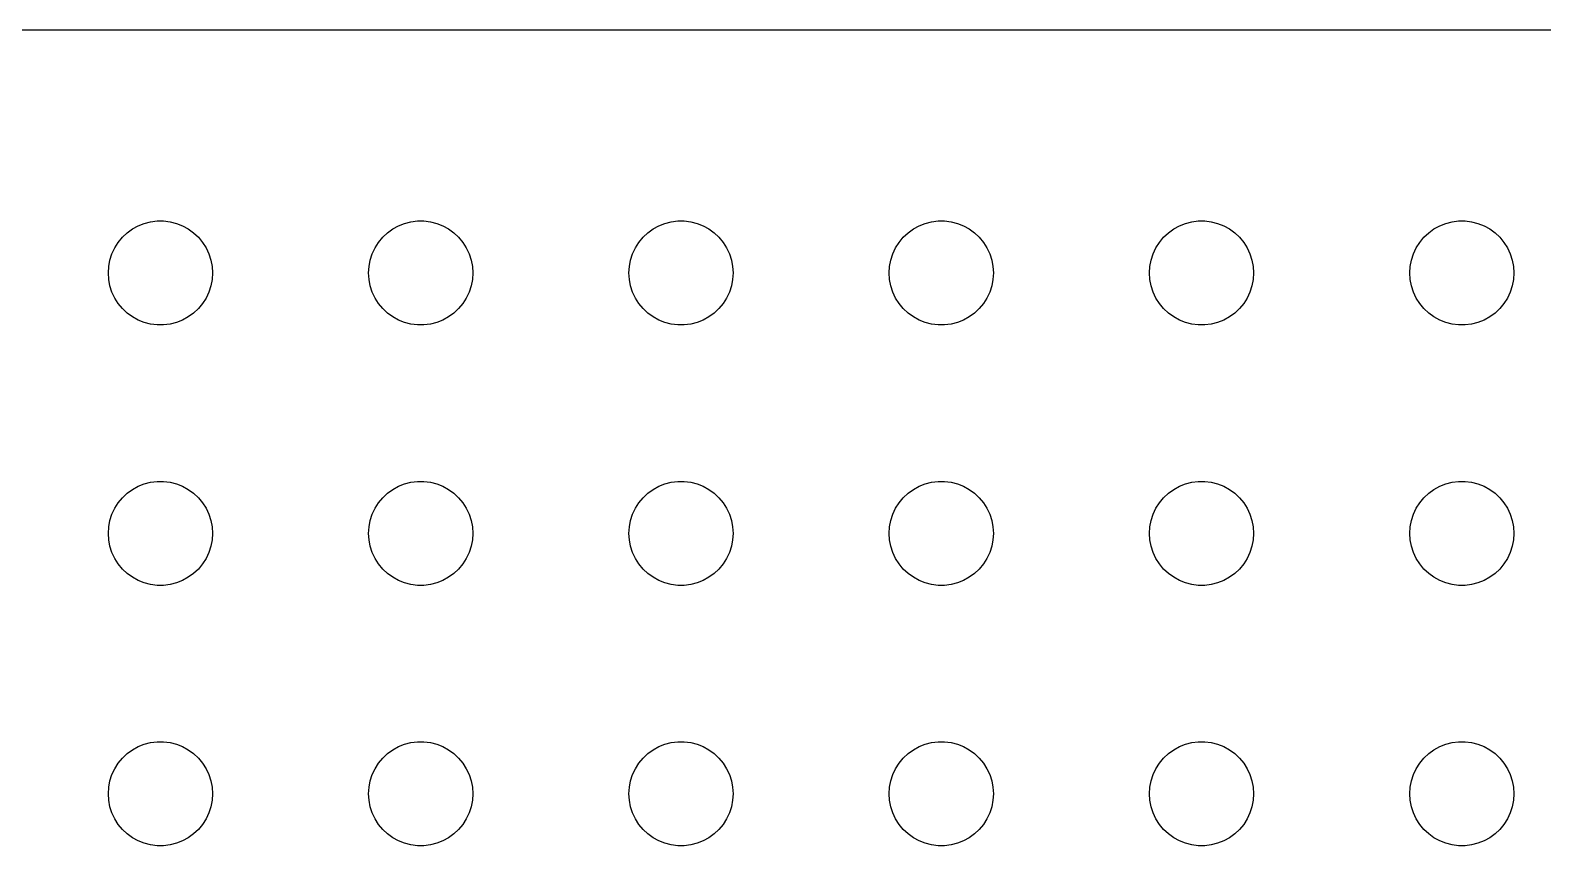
# Model space of a CAD drawing. Header units: metres. Extents: x -164 to 164, y -22 to 22.
# Drawn here: x -3.75 to 39.83, y -1.5 to 21.99 of the extents above; entities that cross this region are included whole.
import ezdxf

# ---------------------------------------------------------------- set-up
doc = ezdxf.new("R2010")
doc.units = ezdxf.units.M

msp = doc.modelspace()

# ---------------------------------------------------------------- linework, layer by layer
for p, q in [((159.814, 21.9901), (-159.814, 21.9901)), ((-1.09344, 16.0268), (-0.956131, 16.1558)), ((-0.956131, 16.1558), (-0.803726, 16.2665)), ((-0.803726, 16.2665), (-0.638657, 16.3572)), ((-0.638657, 16.3572), (-0.463516, 16.4266)), ((-0.463516, 16.4266), (-0.281067, 16.4734)), ((-0.281067, 16.4734), (-0.094177, 16.497)), ((-0.094177, 16.497), (0.094177, 16.497)), ((0.094177, 16.497), (0.281067, 16.4734)), ((0.281067, 16.4734), (0.463516, 16.4266)), ((0.463516, 16.4266), (0.638657, 16.3572)), ((0.638657, 16.3572), (0.803726, 16.2665)), ((0.803726, 16.2665), (0.956131, 16.1558)), ((0.956131, 16.1558), (1.09344, 16.0268)), ((6.40654, 16.0268), (6.54385, 16.1558)), ((6.54385, 16.1558), (6.69626, 16.2665)), ((6.69626, 16.2665), (6.86133, 16.3572)), ((6.86133, 16.3572), (7.03647, 16.4266)), ((7.03647, 16.4266), (7.21892, 16.4734)), ((7.21892, 16.4734), (7.40581, 16.497)), ((7.40581, 16.497), (7.59418, 16.497)), ((7.59418, 16.497), (7.78107, 16.4734)), ((7.78107, 16.4734), (7.96352, 16.4266)), ((7.96352, 16.4266), (8.13866, 16.3572)), ((8.13866, 16.3572), (8.30373, 16.2665)), ((8.30373, 16.2665), (8.45613, 16.1558)), ((8.45613, 16.1558), (8.59344, 16.0268)), ((13.9065, 16.0268), (14.0439, 16.1558)), ((14.0439, 16.1558), (14.1963, 16.2665)), ((14.1963, 16.2665), (14.3613, 16.3572)), ((14.3613, 16.3572), (14.5365, 16.4266)), ((14.5365, 16.4266), (14.7189, 16.4734)), ((14.7189, 16.4734), (14.9058, 16.497)), ((14.9058, 16.497), (15.0942, 16.497)), ((15.0942, 16.497), (15.2811, 16.4734)), ((15.2811, 16.4734), (15.4635, 16.4266)), ((15.4635, 16.4266), (15.6387, 16.3572)), ((15.6387, 16.3572), (15.8037, 16.2665)), ((15.8037, 16.2665), (15.9561, 16.1558)), ((15.9561, 16.1558), (16.0934, 16.0268)), ((21.4065, 16.0268), (21.5439, 16.1558)), ((21.5439, 16.1558), (21.6963, 16.2665)), ((21.6963, 16.2665), (21.8613, 16.3572)), ((21.8613, 16.3572), (22.0365, 16.4266)), ((22.0365, 16.4266), (22.2189, 16.4734)), ((22.2189, 16.4734), (22.4058, 16.497)), ((22.4058, 16.497), (22.5942, 16.497)), ((22.5942, 16.497), (22.7811, 16.4734)), ((22.7811, 16.4734), (22.9635, 16.4266)), ((22.9635, 16.4266), (23.1387, 16.3572)), ((23.1387, 16.3572), (23.3037, 16.2665)), ((23.3037, 16.2665), (23.4561, 16.1558)), ((23.4561, 16.1558), (23.5934, 16.0268)), ((28.9065, 16.0268), (29.0439, 16.1558)), ((29.0439, 16.1558), (29.1963, 16.2665)), ((29.1963, 16.2665), (29.3613, 16.3572)), ((29.3613, 16.3572), (29.5365, 16.4266)), ((29.5365, 16.4266), (29.7189, 16.4734)), ((29.7189, 16.4734), (29.9058, 16.497)), ((29.9058, 16.497), (30.0942, 16.497)), ((30.0942, 16.497), (30.2811, 16.4734)), ((30.2811, 16.4734), (30.4635, 16.4266)), ((30.4635, 16.4266), (30.6387, 16.3572)), ((30.6387, 16.3572), (30.8037, 16.2665)), ((30.8037, 16.2665), (30.9561, 16.1558)), ((30.9561, 16.1558), (31.0934, 16.0268)), ((36.4065, 16.0268), (36.5439, 16.1558)), ((36.5439, 16.1558), (36.6963, 16.2665)), ((36.6963, 16.2665), (36.8613, 16.3572)), ((36.8613, 16.3572), (37.0365, 16.4266)), ((37.0365, 16.4266), (37.2189, 16.4734)), ((37.2189, 16.4734), (37.4058, 16.497)), ((37.4058, 16.497), (37.5942, 16.497)), ((37.5942, 16.497), (37.7811, 16.4734)), ((37.7811, 16.4734), (37.9635, 16.4266)), ((37.9635, 16.4266), (38.1387, 16.3572)), ((38.1387, 16.3572), (38.3037, 16.2665)), ((38.3037, 16.2665), (38.4561, 16.1558)), ((38.4561, 16.1558), (38.5934, 16.0268)), ((-1.39465, 15.5522), (-1.31445, 15.7226)), ((-1.31445, 15.7226), (-1.21352, 15.8817)), ((-1.21352, 15.8817), (-1.09344, 16.0268)), ((1.09344, 16.0268), (1.21352, 15.8817)), ((1.21352, 15.8817), (1.31445, 15.7226)), ((1.31445, 15.7226), (1.39465, 15.5522)), ((6.10533, 15.5522), (6.18553, 15.7226)), ((6.18553, 15.7226), (6.28647, 15.8817)), ((6.28647, 15.8817), (6.40654, 16.0268)), ((8.59344, 16.0268), (8.71352, 15.8817)), ((8.71352, 15.8817), (8.81445, 15.7226)), ((8.81445, 15.7226), (8.89465, 15.5522)), ((13.6053, 15.5522), (13.6855, 15.7226)), ((13.6855, 15.7226), (13.7865, 15.8817)), ((13.7865, 15.8817), (13.9065, 16.0268)), ((16.0934, 16.0268), (16.2135, 15.8817)), ((16.2135, 15.8817), (16.3145, 15.7226)), ((16.3145, 15.7226), (16.3947, 15.5522)), ((21.1053, 15.5522), (21.1855, 15.7226)), ((21.1855, 15.7226), (21.2865, 15.8817)), ((21.2865, 15.8817), (21.4065, 16.0268)), ((23.5934, 16.0268), (23.7135, 15.8817)), ((23.7135, 15.8817), (23.8145, 15.7226)), ((23.8145, 15.7226), (23.8947, 15.5522)), ((28.6053, 15.5522), (28.6855, 15.7226)), ((28.6855, 15.7226), (28.7865, 15.8817)), ((28.7865, 15.8817), (28.9065, 16.0268)), ((31.0934, 16.0268), (31.2135, 15.8817)), ((31.2135, 15.8817), (31.3145, 15.7226)), ((31.3145, 15.7226), (31.3947, 15.5522)), ((36.1053, 15.5522), (36.1855, 15.7226)), ((36.1855, 15.7226), (36.2865, 15.8817)), ((36.2865, 15.8817), (36.4065, 16.0268)), ((38.5934, 16.0268), (38.7135, 15.8817)), ((38.7135, 15.8817), (38.8145, 15.7226)), ((38.8145, 15.7226), (38.8947, 15.5522)), ((-1.48816, 15.188), (-1.45287, 15.373)), ((-1.45287, 15.373), (-1.39465, 15.5522)), ((1.39465, 15.5522), (1.45287, 15.373)), ((1.45287, 15.373), (1.48816, 15.188)), ((6.01183, 15.188), (6.04712, 15.373)), ((6.04712, 15.373), (6.10533, 15.5522)), ((8.89465, 15.5522), (8.95287, 15.373)), ((8.95287, 15.373), (8.98816, 15.188)), ((13.5118, 15.188), (13.5471, 15.373)), ((13.5471, 15.373), (13.6053, 15.5522)), ((16.3947, 15.5522), (16.4529, 15.373)), ((16.4529, 15.373), (16.4882, 15.188)), ((21.0118, 15.188), (21.0471, 15.373)), ((21.0471, 15.373), (21.1053, 15.5522)), ((23.8947, 15.5522), (23.9529, 15.373)), ((23.9529, 15.373), (23.9882, 15.188)), ((28.5118, 15.188), (28.5471, 15.373)), ((28.5471, 15.373), (28.6053, 15.5522)), ((31.3947, 15.5522), (31.4529, 15.373)), ((31.4529, 15.373), (31.4882, 15.188)), ((36.0118, 15.188), (36.0471, 15.373)), ((36.0471, 15.373), (36.1053, 15.5522)), ((38.8947, 15.5522), (38.9529, 15.373)), ((38.9529, 15.373), (38.9882, 15.188)), ((-1.5, 15), (-1.48816, 15.188)), ((-1.48816, 14.812), (-1.5, 15)), ((1.48816, 15.188), (1.5, 15)), ((1.5, 15), (1.48816, 14.812)), ((6, 15), (6.01183, 15.188)), ((6.01183, 14.812), (6, 15)), ((8.98816, 15.188), (9, 15)), ((9, 15), (8.98816, 14.812)), ((13.5, 15), (13.5118, 15.188)), ((13.5118, 14.812), (13.5, 15)), ((16.4882, 15.188), (16.5, 15)), ((16.5, 15), (16.4882, 14.812)), ((21, 15), (21.0118, 15.188)), ((21.0118, 14.812), (21, 15)), ((23.9882, 15.188), (24, 15)), ((24, 15), (23.9882, 14.812)), ((28.5, 15), (28.5118, 15.188)), ((28.5118, 14.812), (28.5, 15)), ((31.4882, 15.188), (31.5, 15)), ((31.5, 15), (31.4882, 14.812)), ((36, 15), (36.0118, 15.188)), ((36.0118, 14.812), (36, 15)), ((38.9882, 15.188), (39, 15)), ((39, 15), (38.9882, 14.812)), ((-1.45287, 14.627), (-1.48816, 14.812)), ((-1.39465, 14.4478), (-1.45287, 14.627)), ((-1.31445, 14.2774), (-1.39465, 14.4478)), ((1.39465, 14.4478), (1.31445, 14.2774)), ((1.45287, 14.627), (1.39465, 14.4478)), ((1.48816, 14.812), (1.45287, 14.627)), ((6.04712, 14.627), (6.01183, 14.812)), ((6.10533, 14.4478), (6.04712, 14.627)), ((6.18553, 14.2774), (6.10533, 14.4478)), ((8.89465, 14.4478), (8.81445, 14.2774)), ((8.95287, 14.627), (8.89465, 14.4478)), ((8.98816, 14.812), (8.95287, 14.627)), ((13.5471, 14.627), (13.5118, 14.812)), ((13.6053, 14.4478), (13.5471, 14.627)), ((13.6855, 14.2774), (13.6053, 14.4478)), ((16.3947, 14.4478), (16.3145, 14.2774)), ((16.4529, 14.627), (16.3947, 14.4478)), ((16.4882, 14.812), (16.4529, 14.627)), ((21.0471, 14.627), (21.0118, 14.812)), ((21.1053, 14.4478), (21.0471, 14.627)), ((21.1855, 14.2774), (21.1053, 14.4478)), ((23.8947, 14.4478), (23.8145, 14.2774)), ((23.9529, 14.627), (23.8947, 14.4478)), ((23.9882, 14.812), (23.9529, 14.627)), ((28.5471, 14.627), (28.5118, 14.812)), ((28.6053, 14.4478), (28.5471, 14.627)), ((28.6855, 14.2774), (28.6053, 14.4478)), ((31.3947, 14.4478), (31.3145, 14.2774)), ((31.4529, 14.627), (31.3947, 14.4478)), ((31.4882, 14.812), (31.4529, 14.627)), ((36.0471, 14.627), (36.0118, 14.812)), ((36.1053, 14.4478), (36.0471, 14.627)), ((36.1855, 14.2774), (36.1053, 14.4478)), ((38.8947, 14.4478), (38.8145, 14.2774)), ((38.9529, 14.627), (38.8947, 14.4478)), ((38.9882, 14.812), (38.9529, 14.627)), ((-1.21352, 14.1183), (-1.31445, 14.2774)), ((-1.09344, 13.9732), (-1.21352, 14.1183)), ((-0.956131, 13.8442), (-1.09344, 13.9732)), ((1.09344, 13.9732), (0.956131, 13.8442)), ((1.21352, 14.1183), (1.09344, 13.9732)), ((1.31445, 14.2774), (1.21352, 14.1183)), ((6.28647, 14.1183), (6.18553, 14.2774)), ((6.40654, 13.9732), (6.28647, 14.1183)), ((6.54385, 13.8442), (6.40654, 13.9732)), ((8.59344, 13.9732), (8.45613, 13.8442)), ((8.71352, 14.1183), (8.59344, 13.9732)), ((8.81445, 14.2774), (8.71352, 14.1183)), ((13.7865, 14.1183), (13.6855, 14.2774)), ((13.9065, 13.9732), (13.7865, 14.1183)), ((14.0439, 13.8442), (13.9065, 13.9732)), ((16.0934, 13.9732), (15.9561, 13.8442)), ((16.2135, 14.1183), (16.0934, 13.9732)), ((16.3145, 14.2774), (16.2135, 14.1183)), ((21.2865, 14.1183), (21.1855, 14.2774)), ((21.4065, 13.9732), (21.2865, 14.1183)), ((21.5439, 13.8442), (21.4065, 13.9732)), ((23.5934, 13.9732), (23.4561, 13.8442)), ((23.7135, 14.1183), (23.5934, 13.9732)), ((23.8145, 14.2774), (23.7135, 14.1183)), ((28.7865, 14.1183), (28.6855, 14.2774)), ((28.9065, 13.9732), (28.7865, 14.1183)), ((29.0439, 13.8442), (28.9065, 13.9732)), ((31.0934, 13.9732), (30.9561, 13.8442)), ((31.2135, 14.1183), (31.0934, 13.9732)), ((31.3145, 14.2774), (31.2135, 14.1183)), ((36.2865, 14.1183), (36.1855, 14.2774)), ((36.4065, 13.9732), (36.2865, 14.1183)), ((36.5439, 13.8442), (36.4065, 13.9732)), ((38.5934, 13.9732), (38.4561, 13.8442)), ((38.7135, 14.1183), (38.5934, 13.9732)), ((38.8145, 14.2774), (38.7135, 14.1183)), ((-0.803726, 13.7335), (-0.956131, 13.8442)), ((-0.638657, 13.6427), (-0.803726, 13.7335)), ((-0.463516, 13.5734), (-0.638657, 13.6427)), ((-0.281067, 13.5266), (-0.463516, 13.5734)), ((-0.094177, 13.5029), (-0.281067, 13.5266)), ((0.281067, 13.5266), (0.094177, 13.5029)), ((0.463516, 13.5734), (0.281067, 13.5266)), ((0.638657, 13.6427), (0.463516, 13.5734)), ((0.803726, 13.7335), (0.638657, 13.6427)), ((0.956131, 13.8442), (0.803726, 13.7335)), ((6.69626, 13.7335), (6.54385, 13.8442)), ((6.86133, 13.6427), (6.69626, 13.7335)), ((7.03647, 13.5734), (6.86133, 13.6427)), ((7.21892, 13.5266), (7.03647, 13.5734)), ((7.40581, 13.5029), (7.21892, 13.5266)), ((7.78107, 13.5266), (7.59418, 13.5029)), ((7.96352, 13.5734), (7.78107, 13.5266)), ((8.13866, 13.6427), (7.96352, 13.5734)), ((8.30373, 13.7335), (8.13866, 13.6427)), ((8.45613, 13.8442), (8.30373, 13.7335)), ((14.1963, 13.7335), (14.0439, 13.8442)), ((14.3613, 13.6427), (14.1963, 13.7335)), ((14.5365, 13.5734), (14.3613, 13.6427)), ((14.7189, 13.5266), (14.5365, 13.5734)), ((14.9058, 13.5029), (14.7189, 13.5266)), ((15.2811, 13.5266), (15.0942, 13.5029)), ((15.4635, 13.5734), (15.2811, 13.5266)), ((15.6387, 13.6427), (15.4635, 13.5734)), ((15.8037, 13.7335), (15.6387, 13.6427)), ((15.9561, 13.8442), (15.8037, 13.7335)), ((21.6963, 13.7335), (21.5439, 13.8442)), ((21.8613, 13.6427), (21.6963, 13.7335)), ((22.0365, 13.5734), (21.8613, 13.6427)), ((22.2189, 13.5266), (22.0365, 13.5734)), ((22.4058, 13.5029), (22.2189, 13.5266)), ((22.7811, 13.5266), (22.5942, 13.5029)), ((22.9635, 13.5734), (22.7811, 13.5266)), ((23.1387, 13.6427), (22.9635, 13.5734)), ((23.3037, 13.7335), (23.1387, 13.6427)), ((23.4561, 13.8442), (23.3037, 13.7335)), ((29.1963, 13.7335), (29.0439, 13.8442)), ((29.3613, 13.6427), (29.1963, 13.7335)), ((29.5365, 13.5734), (29.3613, 13.6427)), ((29.7189, 13.5266), (29.5365, 13.5734)), ((29.9058, 13.5029), (29.7189, 13.5266)), ((30.2811, 13.5266), (30.0942, 13.5029)), ((30.4635, 13.5734), (30.2811, 13.5266)), ((30.6387, 13.6427), (30.4635, 13.5734)), ((30.8037, 13.7335), (30.6387, 13.6427)), ((30.9561, 13.8442), (30.8037, 13.7335)), ((36.6963, 13.7335), (36.5439, 13.8442)), ((36.8613, 13.6427), (36.6963, 13.7335)), ((37.0365, 13.5734), (36.8613, 13.6427)), ((37.2189, 13.5266), (37.0365, 13.5734)), ((37.4058, 13.5029), (37.2189, 13.5266)), ((37.7811, 13.5266), (37.5942, 13.5029)), ((37.9635, 13.5734), (37.7811, 13.5266)), ((38.1387, 13.6427), (37.9635, 13.5734)), ((38.3037, 13.7335), (38.1387, 13.6427)), ((38.4561, 13.8442), (38.3037, 13.7335)), ((0.094177, 13.5029), (-0.094177, 13.5029)), ((7.59418, 13.5029), (7.40581, 13.5029)), ((15.0942, 13.5029), (14.9058, 13.5029)), ((22.5942, 13.5029), (22.4058, 13.5029)), ((30.0942, 13.5029), (29.9058, 13.5029)), ((37.5942, 13.5029), (37.4058, 13.5029)), ((-0.956131, 8.65576), (-0.803726, 8.76648)), ((-0.803726, 8.76648), (-0.638657, 8.85724)), ((-0.638657, 8.85724), (-0.463516, 8.92657)), ((-0.463516, 8.92657), (-0.281067, 8.97342)), ((-0.281067, 8.97342), (-0.094177, 8.99704)), ((-0.094177, 8.99704), (0.094177, 8.99704)), ((0.094177, 8.99704), (0.281067, 8.97342)), ((0.281067, 8.97342), (0.463516, 8.92657)), ((0.463516, 8.92657), (0.638657, 8.85724)), ((0.638657, 8.85724), (0.803726, 8.76648)), ((0.803726, 8.76648), (0.956131, 8.65576)), ((6.54385, 8.65576), (6.69626, 8.76648)), ((6.69626, 8.76648), (6.86133, 8.85724)), ((6.86133, 8.85724), (7.03647, 8.92657)), ((7.03647, 8.92657), (7.21892, 8.97342)), ((7.21892, 8.97342), (7.40581, 8.99704)), ((7.40581, 8.99704), (7.59418, 8.99704)), ((7.59418, 8.99704), (7.78107, 8.97342)), ((7.78107, 8.97342), (7.96352, 8.92657)), ((7.96352, 8.92657), (8.13866, 8.85724)), ((8.13866, 8.85724), (8.30373, 8.76648)), ((8.30373, 8.76648), (8.45613, 8.65576)), ((14.0439, 8.65576), (14.1963, 8.76648)), ((14.1963, 8.76648), (14.3613, 8.85724)), ((14.3613, 8.85724), (14.5365, 8.92657)), ((14.5365, 8.92657), (14.7189, 8.97342)), ((14.7189, 8.97342), (14.9058, 8.99704)), ((14.9058, 8.99704), (15.0942, 8.99704)), ((15.0942, 8.99704), (15.2811, 8.97342)), ((15.2811, 8.97342), (15.4635, 8.92657)), ((15.4635, 8.92657), (15.6387, 8.85724)), ((15.6387, 8.85724), (15.8037, 8.76648)), ((15.8037, 8.76648), (15.9561, 8.65576)), ((21.5439, 8.65576), (21.6963, 8.76648)), ((21.6963, 8.76648), (21.8613, 8.85724)), ((21.8613, 8.85724), (22.0365, 8.92657)), ((22.0365, 8.92657), (22.2189, 8.97342)), ((22.2189, 8.97342), (22.4058, 8.99704)), ((22.4058, 8.99704), (22.5942, 8.99704)), ((22.5942, 8.99704), (22.7811, 8.97342)), ((22.7811, 8.97342), (22.9635, 8.92657)), ((22.9635, 8.92657), (23.1387, 8.85724)), ((23.1387, 8.85724), (23.3037, 8.76648)), ((23.3037, 8.76648), (23.4561, 8.65576)), ((29.0439, 8.65576), (29.1963, 8.76648)), ((29.1963, 8.76648), (29.3613, 8.85724)), ((29.3613, 8.85724), (29.5365, 8.92657)), ((29.5365, 8.92657), (29.7189, 8.97342)), ((29.7189, 8.97342), (29.9058, 8.99704)), ((29.9058, 8.99704), (30.0942, 8.99704)), ((30.0942, 8.99704), (30.2811, 8.97342)), ((30.2811, 8.97342), (30.4635, 8.92657)), ((30.4635, 8.92657), (30.6387, 8.85724)), ((30.6387, 8.85724), (30.8037, 8.76648)), ((30.8037, 8.76648), (30.9561, 8.65576)), ((36.5439, 8.65576), (36.6963, 8.76648)), ((36.6963, 8.76648), (36.8613, 8.85724)), ((36.8613, 8.85724), (37.0365, 8.92657)), ((37.0365, 8.92657), (37.2189, 8.97342)), ((37.2189, 8.97342), (37.4058, 8.99704)), ((37.4058, 8.99704), (37.5942, 8.99704)), ((37.5942, 8.99704), (37.7811, 8.97342)), ((37.7811, 8.97342), (37.9635, 8.92657)), ((37.9635, 8.92657), (38.1387, 8.85724)), ((38.1387, 8.85724), (38.3037, 8.76648)), ((38.3037, 8.76648), (38.4561, 8.65576)), ((-1.31445, 8.22263), (-1.21352, 8.38167)), ((-1.21352, 8.38167), (-1.09344, 8.52681)), ((-1.09344, 8.52681), (-0.956131, 8.65576)), ((0.956131, 8.65576), (1.09344, 8.52681)), ((1.09344, 8.52681), (1.21352, 8.38167)), ((1.21352, 8.38167), (1.31445, 8.22263)), ((6.18553, 8.22263), (6.28647, 8.38167)), ((6.28647, 8.38167), (6.40654, 8.52681)), ((6.40654, 8.52681), (6.54385, 8.65576)), ((8.45613, 8.65576), (8.59344, 8.52681)), ((8.59344, 8.52681), (8.71352, 8.38167)), ((8.71352, 8.38167), (8.81445, 8.22263)), ((13.6855, 8.22263), (13.7865, 8.38167)), ((13.7865, 8.38167), (13.9065, 8.52681)), ((13.9065, 8.52681), (14.0439, 8.65576)), ((15.9561, 8.65576), (16.0934, 8.52681)), ((16.0934, 8.52681), (16.2135, 8.38167)), ((16.2135, 8.38167), (16.3145, 8.22263)), ((21.1855, 8.22263), (21.2865, 8.38167)), ((21.2865, 8.38167), (21.4065, 8.52681)), ((21.4065, 8.52681), (21.5439, 8.65576)), ((23.4561, 8.65576), (23.5934, 8.52681)), ((23.5934, 8.52681), (23.7135, 8.38167)), ((23.7135, 8.38167), (23.8145, 8.22263)), ((28.6855, 8.22263), (28.7865, 8.38167)), ((28.7865, 8.38167), (28.9065, 8.52681)), ((28.9065, 8.52681), (29.0439, 8.65576)), ((30.9561, 8.65576), (31.0934, 8.52681)), ((31.0934, 8.52681), (31.2135, 8.38167)), ((31.2135, 8.38167), (31.3145, 8.22263)), ((36.1855, 8.22263), (36.2865, 8.38167)), ((36.2865, 8.38167), (36.4065, 8.52681)), ((36.4065, 8.52681), (36.5439, 8.65576)), ((38.4561, 8.65576), (38.5934, 8.52681)), ((38.5934, 8.52681), (38.7135, 8.38167)), ((38.7135, 8.38167), (38.8145, 8.22263)), ((-1.48816, 7.68799), (-1.45287, 7.87303)), ((-1.45287, 7.87303), (-1.39465, 8.05219)), ((-1.39465, 8.05219), (-1.31445, 8.22263)), ((1.31445, 8.22263), (1.39465, 8.05219)), ((1.39465, 8.05219), (1.45287, 7.87303)), ((1.45287, 7.87303), (1.48816, 7.68799)), ((6.01183, 7.68799), (6.04712, 7.87303)), ((6.04712, 7.87303), (6.10533, 8.05219)), ((6.10533, 8.05219), (6.18553, 8.22263)), ((8.81445, 8.22263), (8.89465, 8.05219)), ((8.89465, 8.05219), (8.95287, 7.87303)), ((8.95287, 7.87303), (8.98816, 7.68799)), ((13.5118, 7.68799), (13.5471, 7.87303)), ((13.5471, 7.87303), (13.6053, 8.05219)), ((13.6053, 8.05219), (13.6855, 8.22263)), ((16.3145, 8.22263), (16.3947, 8.05219)), ((16.3947, 8.05219), (16.4529, 7.87303)), ((16.4529, 7.87303), (16.4882, 7.68799)), ((21.0118, 7.68799), (21.0471, 7.87303)), ((21.0471, 7.87303), (21.1053, 8.05219)), ((21.1053, 8.05219), (21.1855, 8.22263)), ((23.8145, 8.22263), (23.8947, 8.05219)), ((23.8947, 8.05219), (23.9529, 7.87303)), ((23.9529, 7.87303), (23.9882, 7.68799)), ((28.5118, 7.68799), (28.5471, 7.87303)), ((28.5471, 7.87303), (28.6053, 8.05219)), ((28.6053, 8.05219), (28.6855, 8.22263)), ((31.3145, 8.22263), (31.3947, 8.05219)), ((31.3947, 8.05219), (31.4529, 7.87303)), ((31.4529, 7.87303), (31.4882, 7.68799)), ((36.0118, 7.68799), (36.0471, 7.87303)), ((36.0471, 7.87303), (36.1053, 8.05219)), ((36.1053, 8.05219), (36.1855, 8.22263)), ((38.8145, 8.22263), (38.8947, 8.05219)), ((38.8947, 8.05219), (38.9529, 7.87303)), ((38.9529, 7.87303), (38.9882, 7.68799)), ((-1.5, 7.5), (-1.48816, 7.68799)), ((-1.48816, 7.312), (-1.5, 7.5)), ((1.48816, 7.68799), (1.5, 7.5)), ((1.5, 7.5), (1.48816, 7.312)), ((6, 7.5), (6.01183, 7.68799)), ((6.01183, 7.312), (6, 7.5)), ((8.98816, 7.68799), (9, 7.5)), ((9, 7.5), (8.98816, 7.312)), ((13.5, 7.5), (13.5118, 7.68799)), ((13.5118, 7.312), (13.5, 7.5)), ((16.4882, 7.68799), (16.5, 7.5)), ((16.5, 7.5), (16.4882, 7.312)), ((21, 7.5), (21.0118, 7.68799)), ((21.0118, 7.312), (21, 7.5)), ((23.9882, 7.68799), (24, 7.5)), ((24, 7.5), (23.9882, 7.312)), ((28.5, 7.5), (28.5118, 7.68799)), ((28.5118, 7.312), (28.5, 7.5)), ((31.4882, 7.68799), (31.5, 7.5)), ((31.5, 7.5), (31.4882, 7.312)), ((36, 7.5), (36.0118, 7.68799)), ((36.0118, 7.312), (36, 7.5)), ((38.9882, 7.68799), (39, 7.5)), ((39, 7.5), (38.9882, 7.312)), ((-1.45287, 7.12695), (-1.48816, 7.312)), ((-1.39465, 6.9478), (-1.45287, 7.12695)), ((1.45287, 7.12695), (1.39465, 6.9478)), ((1.48816, 7.312), (1.45287, 7.12695)), ((6.04712, 7.12695), (6.01183, 7.312)), ((6.10533, 6.9478), (6.04712, 7.12695)), ((8.95287, 7.12695), (8.89465, 6.9478)), ((8.98816, 7.312), (8.95287, 7.12695)), ((13.5471, 7.12695), (13.5118, 7.312)), ((13.6053, 6.9478), (13.5471, 7.12695)), ((16.4529, 7.12695), (16.3947, 6.9478)), ((16.4882, 7.312), (16.4529, 7.12695)), ((21.0471, 7.12695), (21.0118, 7.312)), ((21.1053, 6.9478), (21.0471, 7.12695)), ((23.9529, 7.12695), (23.8947, 6.9478)), ((23.9882, 7.312), (23.9529, 7.12695)), ((28.5471, 7.12695), (28.5118, 7.312)), ((28.6053, 6.9478), (28.5471, 7.12695)), ((31.4529, 7.12695), (31.3947, 6.9478)), ((31.4882, 7.312), (31.4529, 7.12695)), ((36.0471, 7.12695), (36.0118, 7.312)), ((36.1053, 6.9478), (36.0471, 7.12695)), ((38.9529, 7.12695), (38.8947, 6.9478)), ((38.9882, 7.312), (38.9529, 7.12695)), ((-1.31445, 6.77736), (-1.39465, 6.9478)), ((-1.21352, 6.61832), (-1.31445, 6.77736)), ((-1.09344, 6.47318), (-1.21352, 6.61832)), ((1.21352, 6.61832), (1.09344, 6.47318)), ((1.31445, 6.77736), (1.21352, 6.61832)), ((1.39465, 6.9478), (1.31445, 6.77736)), ((6.18553, 6.77736), (6.10533, 6.9478)), ((6.28647, 6.61832), (6.18553, 6.77736)), ((6.40654, 6.47318), (6.28647, 6.61832)), ((8.71352, 6.61832), (8.59344, 6.47318)), ((8.81445, 6.77736), (8.71352, 6.61832)), ((8.89465, 6.9478), (8.81445, 6.77736)), ((13.6855, 6.77736), (13.6053, 6.9478)), ((13.7865, 6.61832), (13.6855, 6.77736)), ((13.9065, 6.47318), (13.7865, 6.61832)), ((16.2135, 6.61832), (16.0934, 6.47318)), ((16.3145, 6.77736), (16.2135, 6.61832)), ((16.3947, 6.9478), (16.3145, 6.77736)), ((21.1855, 6.77736), (21.1053, 6.9478)), ((21.2865, 6.61832), (21.1855, 6.77736)), ((21.4065, 6.47318), (21.2865, 6.61832)), ((23.7135, 6.61832), (23.5934, 6.47318)), ((23.8145, 6.77736), (23.7135, 6.61832)), ((23.8947, 6.9478), (23.8145, 6.77736)), ((28.6855, 6.77736), (28.6053, 6.9478)), ((28.7865, 6.61832), (28.6855, 6.77736)), ((28.9065, 6.47318), (28.7865, 6.61832)), ((31.2135, 6.61832), (31.0934, 6.47318)), ((31.3145, 6.77736), (31.2135, 6.61832)), ((31.3947, 6.9478), (31.3145, 6.77736)), ((36.1855, 6.77736), (36.1053, 6.9478)), ((36.2865, 6.61832), (36.1855, 6.77736)), ((36.4065, 6.47318), (36.2865, 6.61832)), ((38.7135, 6.61832), (38.5934, 6.47318)), ((38.8145, 6.77736), (38.7135, 6.61832)), ((38.8947, 6.9478), (38.8145, 6.77736)), ((-0.956131, 6.34422), (-1.09344, 6.47318)), ((-0.803726, 6.23351), (-0.956131, 6.34422)), ((-0.638657, 6.14275), (-0.803726, 6.23351)), ((-0.463516, 6.07341), (-0.638657, 6.14275)), ((0.638657, 6.14275), (0.463516, 6.07341)), ((0.803726, 6.23351), (0.638657, 6.14275)), ((0.956131, 6.34422), (0.803726, 6.23351)), ((1.09344, 6.47318), (0.956131, 6.34422)), ((6.54385, 6.34422), (6.40654, 6.47318)), ((6.69626, 6.23351), (6.54385, 6.34422)), ((6.86133, 6.14275), (6.69626, 6.23351)), ((7.03647, 6.07341), (6.86133, 6.14275)), ((8.13866, 6.14275), (7.96352, 6.07341)), ((8.30373, 6.23351), (8.13866, 6.14275)), ((8.45613, 6.34422), (8.30373, 6.23351)), ((8.59344, 6.47318), (8.45613, 6.34422)), ((14.0439, 6.34422), (13.9065, 6.47318)), ((14.1963, 6.23351), (14.0439, 6.34422)), ((14.3613, 6.14275), (14.1963, 6.23351)), ((14.5365, 6.07341), (14.3613, 6.14275)), ((15.6387, 6.14275), (15.4635, 6.07341)), ((15.8037, 6.23351), (15.6387, 6.14275)), ((15.9561, 6.34422), (15.8037, 6.23351)), ((16.0934, 6.47318), (15.9561, 6.34422)), ((21.5439, 6.34422), (21.4065, 6.47318)), ((21.6963, 6.23351), (21.5439, 6.34422)), ((21.8613, 6.14275), (21.6963, 6.23351)), ((22.0365, 6.07341), (21.8613, 6.14275)), ((23.1387, 6.14275), (22.9635, 6.07341)), ((23.3037, 6.23351), (23.1387, 6.14275)), ((23.4561, 6.34422), (23.3037, 6.23351)), ((23.5934, 6.47318), (23.4561, 6.34422)), ((29.0439, 6.34422), (28.9065, 6.47318)), ((29.1963, 6.23351), (29.0439, 6.34422)), ((29.3613, 6.14275), (29.1963, 6.23351)), ((29.5365, 6.07341), (29.3613, 6.14275)), ((30.6387, 6.14275), (30.4635, 6.07341)), ((30.8037, 6.23351), (30.6387, 6.14275)), ((30.9561, 6.34422), (30.8037, 6.23351)), ((31.0934, 6.47318), (30.9561, 6.34422)), ((36.5439, 6.34422), (36.4065, 6.47318)), ((36.6963, 6.23351), (36.5439, 6.34422)), ((36.8613, 6.14275), (36.6963, 6.23351)), ((37.0365, 6.07341), (36.8613, 6.14275)), ((38.1387, 6.14275), (37.9635, 6.07341)), ((38.3037, 6.23351), (38.1387, 6.14275)), ((38.4561, 6.34422), (38.3037, 6.23351)), ((38.5934, 6.47318), (38.4561, 6.34422)), ((-0.281067, 6.02657), (-0.463516, 6.07341)), ((-0.094177, 6.00294), (-0.281067, 6.02657)), ((0.094177, 6.00294), (-0.094177, 6.00294)), ((0.281067, 6.02657), (0.094177, 6.00294)), ((0.463516, 6.07341), (0.281067, 6.02657)), ((7.21892, 6.02657), (7.03647, 6.07341)), ((7.40581, 6.00294), (7.21892, 6.02657)), ((7.59418, 6.00294), (7.40581, 6.00294)), ((7.78107, 6.02657), (7.59418, 6.00294)), ((7.96352, 6.07341), (7.78107, 6.02657)), ((14.7189, 6.02657), (14.5365, 6.07341)), ((14.9058, 6.00294), (14.7189, 6.02657)), ((15.0942, 6.00294), (14.9058, 6.00294)), ((15.2811, 6.02657), (15.0942, 6.00294)), ((15.4635, 6.07341), (15.2811, 6.02657)), ((22.2189, 6.02657), (22.0365, 6.07341)), ((22.4058, 6.00294), (22.2189, 6.02657)), ((22.5942, 6.00294), (22.4058, 6.00294)), ((22.7811, 6.02657), (22.5942, 6.00294)), ((22.9635, 6.07341), (22.7811, 6.02657)), ((29.7189, 6.02657), (29.5365, 6.07341)), ((29.9058, 6.00294), (29.7189, 6.02657)), ((30.0942, 6.00294), (29.9058, 6.00294)), ((30.2811, 6.02657), (30.0942, 6.00294)), ((30.4635, 6.07341), (30.2811, 6.02657)), ((37.2189, 6.02657), (37.0365, 6.07341)), ((37.4058, 6.00294), (37.2189, 6.02657)), ((37.5942, 6.00294), (37.4058, 6.00294)), ((37.7811, 6.02657), (37.5942, 6.00294)), ((37.9635, 6.07341), (37.7811, 6.02657)), ((-0.803726, 1.26648), (-0.638657, 1.35724)), ((-0.638657, 1.35724), (-0.463516, 1.42657)), ((-0.463516, 1.42657), (-0.281067, 1.47342)), ((-0.281067, 1.47342), (-0.094177, 1.49704)), ((-0.094177, 1.49704), (0.094177, 1.49704)), ((0.094177, 1.49704), (0.281067, 1.47342)), ((0.281067, 1.47342), (0.463516, 1.42657)), ((0.463516, 1.42657), (0.638657, 1.35724)), ((0.638657, 1.35724), (0.803726, 1.26648)), ((6.69626, 1.26648), (6.86133, 1.35724)), ((6.86133, 1.35724), (7.03647, 1.42657)), ((7.03647, 1.42657), (7.21892, 1.47342)), ((7.21892, 1.47342), (7.40581, 1.49704)), ((7.40581, 1.49704), (7.59418, 1.49704)), ((7.59418, 1.49704), (7.78107, 1.47342)), ((7.78107, 1.47342), (7.96352, 1.42657)), ((7.96352, 1.42657), (8.13866, 1.35724)), ((8.13866, 1.35724), (8.30373, 1.26648)), ((14.1963, 1.26648), (14.3613, 1.35724)), ((14.3613, 1.35724), (14.5365, 1.42657)), ((14.5365, 1.42657), (14.7189, 1.47342)), ((14.7189, 1.47342), (14.9058, 1.49704)), ((14.9058, 1.49704), (15.0942, 1.49704)), ((15.0942, 1.49704), (15.2811, 1.47342)), ((15.2811, 1.47342), (15.4635, 1.42657)), ((15.4635, 1.42657), (15.6387, 1.35724)), ((15.6387, 1.35724), (15.8037, 1.26648)), ((21.6963, 1.26648), (21.8613, 1.35724)), ((21.8613, 1.35724), (22.0365, 1.42657)), ((22.0365, 1.42657), (22.2189, 1.47342)), ((22.2189, 1.47342), (22.4058, 1.49704)), ((22.4058, 1.49704), (22.5942, 1.49704)), ((22.5942, 1.49704), (22.7811, 1.47342)), ((22.7811, 1.47342), (22.9635, 1.42657)), ((22.9635, 1.42657), (23.1387, 1.35724)), ((23.1387, 1.35724), (23.3037, 1.26648)), ((29.1963, 1.26648), (29.3613, 1.35724)), ((29.3613, 1.35724), (29.5365, 1.42657)), ((29.5365, 1.42657), (29.7189, 1.47342)), ((29.7189, 1.47342), (29.9058, 1.49704)), ((29.9058, 1.49704), (30.0942, 1.49704)), ((30.0942, 1.49704), (30.2811, 1.47342)), ((30.2811, 1.47342), (30.4635, 1.42657)), ((30.4635, 1.42657), (30.6387, 1.35724)), ((30.6387, 1.35724), (30.8037, 1.26648)), ((36.6963, 1.26648), (36.8613, 1.35724)), ((36.8613, 1.35724), (37.0365, 1.42657)), ((37.0365, 1.42657), (37.2189, 1.47342)), ((37.2189, 1.47342), (37.4058, 1.49704)), ((37.4058, 1.49704), (37.5942, 1.49704)), ((37.5942, 1.49704), (37.7811, 1.47342)), ((37.7811, 1.47342), (37.9635, 1.42657)), ((37.9635, 1.42657), (38.1387, 1.35724)), ((38.1387, 1.35724), (38.3037, 1.26648)), ((-1.31445, 0.722626), (-1.21352, 0.881668)), ((-1.21352, 0.881668), (-1.09344, 1.02681)), ((-1.09344, 1.02681), (-0.956131, 1.15576)), ((-0.956131, 1.15576), (-0.803726, 1.26648)), ((0.803726, 1.26648), (0.956131, 1.15576)), ((0.956131, 1.15576), (1.09344, 1.02681)), ((1.09344, 1.02681), (1.21352, 0.881668)), ((1.21352, 0.881668), (1.31445, 0.722626)), ((6.18553, 0.722626), (6.28647, 0.881668)), ((6.28647, 0.881668), (6.40654, 1.02681)), ((6.40654, 1.02681), (6.54385, 1.15576)), ((6.54385, 1.15576), (6.69626, 1.26648)), ((8.30373, 1.26648), (8.45613, 1.15576)), ((8.45613, 1.15576), (8.59344, 1.02681)), ((8.59344, 1.02681), (8.71352, 0.881668)), ((8.71352, 0.881668), (8.81445, 0.722626)), ((13.6855, 0.722626), (13.7865, 0.881668)), ((13.7865, 0.881668), (13.9065, 1.02681)), ((13.9065, 1.02681), (14.0439, 1.15576)), ((14.0439, 1.15576), (14.1963, 1.26648)), ((15.8037, 1.26648), (15.9561, 1.15576)), ((15.9561, 1.15576), (16.0934, 1.02681)), ((16.0934, 1.02681), (16.2135, 0.881668)), ((16.2135, 0.881668), (16.3145, 0.722626)), ((21.1855, 0.722626), (21.2865, 0.881668)), ((21.2865, 0.881668), (21.4065, 1.02681)), ((21.4065, 1.02681), (21.5439, 1.15576)), ((21.5439, 1.15576), (21.6963, 1.26648)), ((23.3037, 1.26648), (23.4561, 1.15576)), ((23.4561, 1.15576), (23.5934, 1.02681)), ((23.5934, 1.02681), (23.7135, 0.881668)), ((23.7135, 0.881668), (23.8145, 0.722626)), ((28.6855, 0.722626), (28.7865, 0.881668)), ((28.7865, 0.881668), (28.9065, 1.02681)), ((28.9065, 1.02681), (29.0439, 1.15576)), ((29.0439, 1.15576), (29.1963, 1.26648)), ((30.8037, 1.26648), (30.9561, 1.15576)), ((30.9561, 1.15576), (31.0934, 1.02681)), ((31.0934, 1.02681), (31.2135, 0.881668)), ((31.2135, 0.881668), (31.3145, 0.722626)), ((36.1855, 0.722626), (36.2865, 0.881668)), ((36.2865, 0.881668), (36.4065, 1.02681)), ((36.4065, 1.02681), (36.5439, 1.15576)), ((36.5439, 1.15576), (36.6963, 1.26648)), ((38.3037, 1.26648), (38.4561, 1.15576)), ((38.4561, 1.15576), (38.5934, 1.02681)), ((38.5934, 1.02681), (38.7135, 0.881668)), ((38.7135, 0.881668), (38.8145, 0.722626)), ((-1.45287, 0.373032), (-1.39465, 0.552185)), ((-1.39465, 0.552185), (-1.31445, 0.722626)), ((1.31445, 0.722626), (1.39465, 0.552185)), ((1.39465, 0.552185), (1.45287, 0.373032)), ((6.04712, 0.373032), (6.10533, 0.552185)), ((6.10533, 0.552185), (6.18553, 0.722626)), ((8.81445, 0.722626), (8.89465, 0.552185)), ((8.89465, 0.552185), (8.95287, 0.373032)), ((13.5471, 0.373032), (13.6053, 0.552185)), ((13.6053, 0.552185), (13.6855, 0.722626)), ((16.3145, 0.722626), (16.3947, 0.552185)), ((16.3947, 0.552185), (16.4529, 0.373032)), ((21.0471, 0.373032), (21.1053, 0.552185)), ((21.1053, 0.552185), (21.1855, 0.722626)), ((23.8145, 0.722626), (23.8947, 0.552185)), ((23.8947, 0.552185), (23.9529, 0.373032)), ((28.5471, 0.373032), (28.6053, 0.552185)), ((28.6053, 0.552185), (28.6855, 0.722626)), ((31.3145, 0.722626), (31.3947, 0.552185)), ((31.3947, 0.552185), (31.4529, 0.373032)), ((36.0471, 0.373032), (36.1053, 0.552185)), ((36.1053, 0.552185), (36.1855, 0.722626)), ((38.8145, 0.722626), (38.8947, 0.552185)), ((38.8947, 0.552185), (38.9529, 0.373032)), ((-1.5, 0), (-1.48816, 0.187988)), ((-1.48816, -0.187988), (-1.5, 0)), ((-1.48816, 0.187988), (-1.45287, 0.373032)), ((1.45287, 0.373032), (1.48816, 0.187988)), ((1.48816, 0.187988), (1.5, 0)), ((1.5, 0), (1.48816, -0.187988)), ((6, 0), (6.01183, 0.187988)), ((6.01183, -0.187988), (6, 0)), ((6.01183, 0.187988), (6.04712, 0.373032)), ((8.95287, 0.373032), (8.98816, 0.187988)), ((8.98816, 0.187988), (9, 0)), ((9, 0), (8.98816, -0.187988)), ((13.5, 0), (13.5118, 0.187988)), ((13.5118, -0.187988), (13.5, 0)), ((13.5118, 0.187988), (13.5471, 0.373032)), ((16.4529, 0.373032), (16.4882, 0.187988)), ((16.4882, 0.187988), (16.5, 0)), ((16.5, 0), (16.4882, -0.187988)), ((21, 0), (21.0118, 0.187988)), ((21.0118, -0.187988), (21, 0)), ((21.0118, 0.187988), (21.0471, 0.373032)), ((23.9529, 0.373032), (23.9882, 0.187988)), ((23.9882, 0.187988), (24, 0)), ((24, 0), (23.9882, -0.187988)), ((28.5, 0), (28.5118, 0.187988)), ((28.5118, -0.187988), (28.5, 0)), ((28.5118, 0.187988), (28.5471, 0.373032)), ((31.4529, 0.373032), (31.4882, 0.187988)), ((31.4882, 0.187988), (31.5, 0)), ((31.5, 0), (31.4882, -0.187988)), ((36, 0), (36.0118, 0.187988)), ((36.0118, -0.187988), (36, 0)), ((36.0118, 0.187988), (36.0471, 0.373032)), ((38.9529, 0.373032), (38.9882, 0.187988)), ((38.9882, 0.187988), (39, 0)), ((39, 0), (38.9882, -0.187988)), ((-1.45287, -0.373032), (-1.48816, -0.187988)), ((-1.39465, -0.552185), (-1.45287, -0.373032)), ((1.45287, -0.373032), (1.39465, -0.552185)), ((1.48816, -0.187988), (1.45287, -0.373032)), ((6.04712, -0.373032), (6.01183, -0.187988)), ((6.10533, -0.552185), (6.04712, -0.373032)), ((8.95287, -0.373032), (8.89465, -0.552185)), ((8.98816, -0.187988), (8.95287, -0.373032)), ((13.5471, -0.373032), (13.5118, -0.187988)), ((13.6053, -0.552185), (13.5471, -0.373032)), ((16.4529, -0.373032), (16.3947, -0.552185)), ((16.4882, -0.187988), (16.4529, -0.373032)), ((21.0471, -0.373032), (21.0118, -0.187988)), ((21.1053, -0.552185), (21.0471, -0.373032)), ((23.9529, -0.373032), (23.8947, -0.552185)), ((23.9882, -0.187988), (23.9529, -0.373032)), ((28.5471, -0.373032), (28.5118, -0.187988)), ((28.6053, -0.552185), (28.5471, -0.373032)), ((31.4529, -0.373032), (31.3947, -0.552185)), ((31.4882, -0.187988), (31.4529, -0.373032)), ((36.0471, -0.373032), (36.0118, -0.187988)), ((36.1053, -0.552185), (36.0471, -0.373032)), ((38.9529, -0.373032), (38.8947, -0.552185)), ((38.9882, -0.187988), (38.9529, -0.373032)), ((-1.31445, -0.722626), (-1.39465, -0.552185)), ((-1.21352, -0.881668), (-1.31445, -0.722626)), ((1.31445, -0.722626), (1.21352, -0.881668)), ((1.39465, -0.552185), (1.31445, -0.722626)), ((6.18553, -0.722626), (6.10533, -0.552185)), ((6.28647, -0.881668), (6.18553, -0.722626)), ((8.81445, -0.722626), (8.71352, -0.881668)), ((8.89465, -0.552185), (8.81445, -0.722626)), ((13.6855, -0.722626), (13.6053, -0.552185)), ((13.7865, -0.881668), (13.6855, -0.722626)), ((16.3145, -0.722626), (16.2135, -0.881668)), ((16.3947, -0.552185), (16.3145, -0.722626)), ((21.1855, -0.722626), (21.1053, -0.552185)), ((21.2865, -0.881668), (21.1855, -0.722626)), ((23.8145, -0.722626), (23.7135, -0.881668)), ((23.8947, -0.552185), (23.8145, -0.722626)), ((28.6855, -0.722626), (28.6053, -0.552185)), ((28.7865, -0.881668), (28.6855, -0.722626)), ((31.3145, -0.722626), (31.2135, -0.881668)), ((31.3947, -0.552185), (31.3145, -0.722626)), ((36.1855, -0.722626), (36.1053, -0.552185)), ((36.2865, -0.881668), (36.1855, -0.722626)), ((38.8145, -0.722626), (38.7135, -0.881668)), ((38.8947, -0.552185), (38.8145, -0.722626)), ((-1.09344, -1.02681), (-1.21352, -0.881668)), ((-0.956131, -1.15576), (-1.09344, -1.02681)), ((-0.803726, -1.26648), (-0.956131, -1.15576)), ((-0.638657, -1.35724), (-0.803726, -1.26648)), ((0.803726, -1.26648), (0.638657, -1.35724)), ((0.956131, -1.15576), (0.803726, -1.26648)), ((1.09344, -1.02681), (0.956131, -1.15576)), ((1.21352, -0.881668), (1.09344, -1.02681)), ((6.40654, -1.02681), (6.28647, -0.881668)), ((6.54385, -1.15576), (6.40654, -1.02681)), ((6.69626, -1.26648), (6.54385, -1.15576)), ((6.86133, -1.35724), (6.69626, -1.26648)), ((8.30373, -1.26648), (8.13866, -1.35724)), ((8.45613, -1.15576), (8.30373, -1.26648)), ((8.59344, -1.02681), (8.45613, -1.15576)), ((8.71352, -0.881668), (8.59344, -1.02681)), ((13.9065, -1.02681), (13.7865, -0.881668)), ((14.0439, -1.15576), (13.9065, -1.02681)), ((14.1963, -1.26648), (14.0439, -1.15576)), ((14.3613, -1.35724), (14.1963, -1.26648)), ((15.8037, -1.26648), (15.6387, -1.35724)), ((15.9561, -1.15576), (15.8037, -1.26648)), ((16.0934, -1.02681), (15.9561, -1.15576)), ((16.2135, -0.881668), (16.0934, -1.02681)), ((21.4065, -1.02681), (21.2865, -0.881668)), ((21.5439, -1.15576), (21.4065, -1.02681)), ((21.6963, -1.26648), (21.5439, -1.15576)), ((21.8613, -1.35724), (21.6963, -1.26648)), ((23.3037, -1.26648), (23.1387, -1.35724)), ((23.4561, -1.15576), (23.3037, -1.26648)), ((23.5934, -1.02681), (23.4561, -1.15576)), ((23.7135, -0.881668), (23.5934, -1.02681)), ((28.9065, -1.02681), (28.7865, -0.881668)), ((29.0439, -1.15576), (28.9065, -1.02681)), ((29.1963, -1.26648), (29.0439, -1.15576)), ((29.3613, -1.35724), (29.1963, -1.26648)), ((30.8037, -1.26648), (30.6387, -1.35724)), ((30.9561, -1.15576), (30.8037, -1.26648)), ((31.0934, -1.02681), (30.9561, -1.15576)), ((31.2135, -0.881668), (31.0934, -1.02681)), ((36.4065, -1.02681), (36.2865, -0.881668)), ((36.5439, -1.15576), (36.4065, -1.02681)), ((36.6963, -1.26648), (36.5439, -1.15576)), ((36.8613, -1.35724), (36.6963, -1.26648)), ((38.3037, -1.26648), (38.1387, -1.35724)), ((38.4561, -1.15576), (38.3037, -1.26648)), ((38.5934, -1.02681), (38.4561, -1.15576)), ((38.7135, -0.881668), (38.5934, -1.02681)), ((-0.463516, -1.42657), (-0.638657, -1.35724)), ((-0.281067, -1.47342), (-0.463516, -1.42657)), ((-0.094177, -1.49704), (-0.281067, -1.47342)), ((0.094177, -1.49704), (-0.094177, -1.49704)), ((0.281067, -1.47342), (0.094177, -1.49704)), ((0.463516, -1.42657), (0.281067, -1.47342)), ((0.638657, -1.35724), (0.463516, -1.42657)), ((7.03647, -1.42657), (6.86133, -1.35724)), ((7.21892, -1.47342), (7.03647, -1.42657)), ((7.40581, -1.49704), (7.21892, -1.47342)), ((7.59418, -1.49704), (7.40581, -1.49704)), ((7.78107, -1.47342), (7.59418, -1.49704)), ((7.96352, -1.42657), (7.78107, -1.47342)), ((8.13866, -1.35724), (7.96352, -1.42657)), ((14.5365, -1.42657), (14.3613, -1.35724)), ((14.7189, -1.47342), (14.5365, -1.42657)), ((14.9058, -1.49704), (14.7189, -1.47342)), ((15.0942, -1.49704), (14.9058, -1.49704)), ((15.2811, -1.47342), (15.0942, -1.49704)), ((15.4635, -1.42657), (15.2811, -1.47342)), ((15.6387, -1.35724), (15.4635, -1.42657)), ((22.0365, -1.42657), (21.8613, -1.35724)), ((22.2189, -1.47342), (22.0365, -1.42657)), ((22.4058, -1.49704), (22.2189, -1.47342)), ((22.5942, -1.49704), (22.4058, -1.49704)), ((22.7811, -1.47342), (22.5942, -1.49704)), ((22.9635, -1.42657), (22.7811, -1.47342)), ((23.1387, -1.35724), (22.9635, -1.42657)), ((29.5365, -1.42657), (29.3613, -1.35724)), ((29.7189, -1.47342), (29.5365, -1.42657)), ((29.9058, -1.49704), (29.7189, -1.47342)), ((30.0942, -1.49704), (29.9058, -1.49704)), ((30.2811, -1.47342), (30.0942, -1.49704)), ((30.4635, -1.42657), (30.2811, -1.47342)), ((30.6387, -1.35724), (30.4635, -1.42657)), ((37.0365, -1.42657), (36.8613, -1.35724)), ((37.2189, -1.47342), (37.0365, -1.42657)), ((37.4058, -1.49704), (37.2189, -1.47342)), ((37.5942, -1.49704), (37.4058, -1.49704)), ((37.7811, -1.47342), (37.5942, -1.49704)), ((37.9635, -1.42657), (37.7811, -1.47342)), ((38.1387, -1.35724), (37.9635, -1.42657))]:
    msp.add_line(p, q)

doc.saveas('drawing.dxf')
